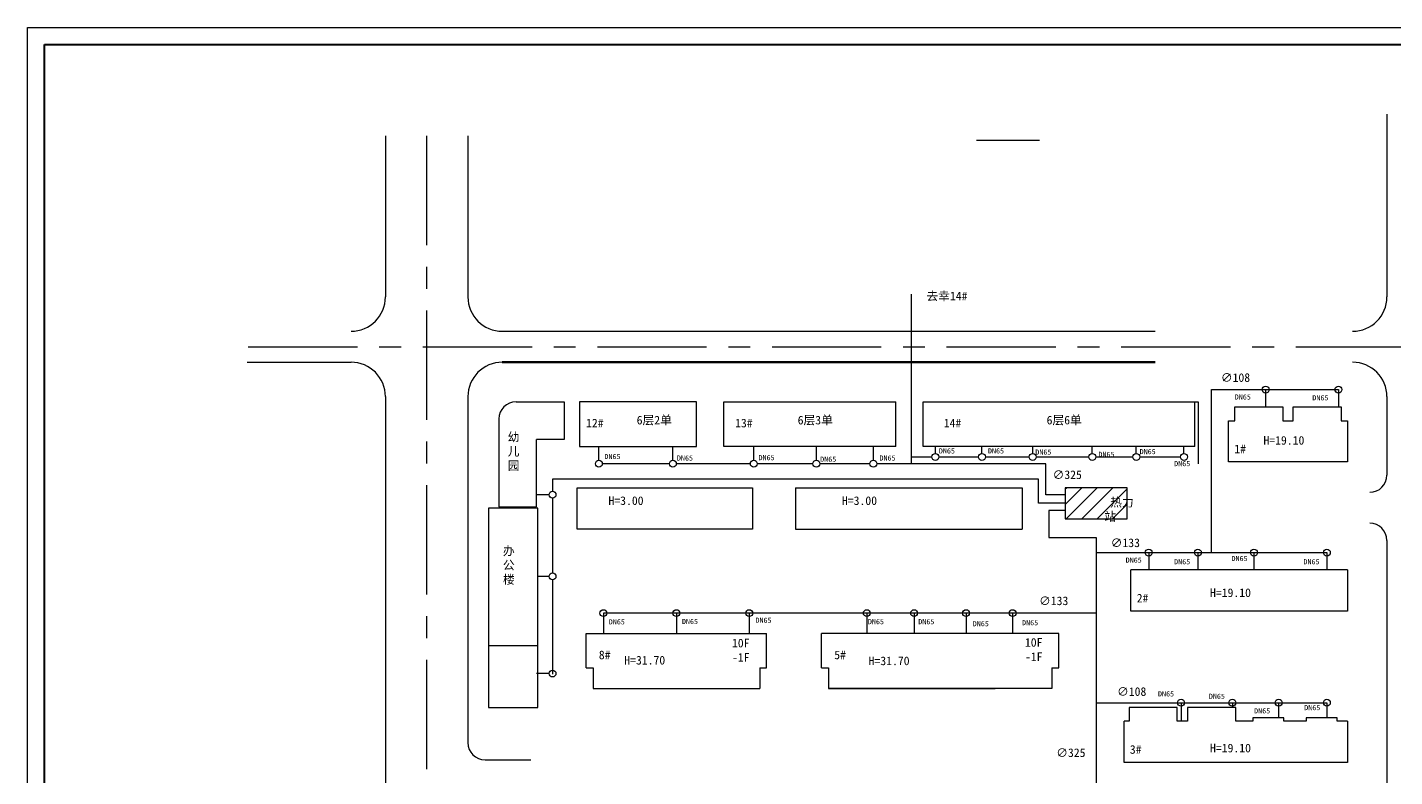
# Model space of a CAD drawing. Header units: millimetres. Extents: x 710 to 1840, y -171 to 1894.
# Drawn here: x 710.2 to 1108, y 497.4 to 715.3 of the extents above; entities that cross this region are included whole.
import ezdxf

# ---------------------------------------------------------------- set-up
doc = ezdxf.new("R2010")
doc.units = ezdxf.units.MM
doc.linetypes.add('CENTER', pattern=[50.8, 31.75, -6.35, 6.35, -6.35])
for name, color, linetype in [('围栏', 3, 'Continuous'), ('幸14', 1, 'Continuous'), ('幸20', 7, 'Continuous'), ('幼儿办公', 6, 'Continuous'), ('边长', 1, 'Continuous')]:
    doc.layers.add(name, color=color, linetype=linetype)
doc.layers.add('管道', color=7, linetype='Continuous', lineweight=50)

msp = doc.modelspace()

# ---------------------------------------------------------------- hatches: boundary and pattern name
at = {"layer": '围栏'}
h = msp.add_hatch(dxfattribs=at)
h.set_pattern_fill('ANSI31', color=5, style=0)
h.paths.add_polyline_path([(1030.17, 581.45), (1012.17, 581.45), (1012.17, 572.45), (1030.17, 572.45)])
h.paths.add_polyline_path([(1015.82, 579.04), (1027.59, 579.04), (1027.59, 574.48), (1015.82, 574.48)], flags=24)
h = msp.add_hatch(dxfattribs=at)
h.set_pattern_fill('ANSI31', color=5, style=0)
h.paths.add_polyline_path([(1030.17, 581.45), (1012.17, 581.45), (1012.17, 572.45), (1030.17, 572.45)])
h.paths.add_polyline_path([(1015.82, 579.04), (1027.59, 579.04), (1027.59, 574.48), (1015.82, 574.48)], flags=24)
h = msp.add_hatch(dxfattribs=at)
h.set_pattern_fill('ANSI31', color=5, style=0)
h.paths.add_polyline_path([(1030.17, 581.45), (1012.17, 581.45), (1012.17, 572.45), (1030.17, 572.45)])
h.paths.add_polyline_path([(1015.82, 579.04), (1027.59, 579.04), (1027.59, 574.48), (1015.82, 574.48)], flags=24)

# ---------------------------------------------------------------- linework, layer by layer
at = {"lineweight": 40}
for p, q in [((715.18, 290.35), (715.18, 710.35)), ((715.18, 710.35), (1309.18, 710.35)), ((715.18, 290.35), (715.18, 710.35)), ((715.18, 710.35), (1309.18, 710.35)), ((715.18, 290.35), (715.18, 710.35)), ((715.18, 710.35), (1309.18, 710.35))]:
    msp.add_line(p, q, dxfattribs=at)
for p, q in [((1105.77, 690.06), (1105.77, 636.95)), ((1105.77, 690.06), (1105.77, 636.95)), ((1105.77, 690.06), (1105.77, 636.95)), ((814.37, 683.8), (814.37, 636.95)), ((814.37, 683.8), (814.37, 636.95)), ((814.37, 683.8), (814.37, 636.95)), ((838.37, 683.8), (838.37, 636.95)), ((838.37, 683.8), (838.37, 636.95)), ((838.37, 683.8), (838.37, 636.95)), ((848.37, 626.95), (1038.32, 626.95)), ((848.37, 626.95), (1038.32, 626.95)), ((848.37, 626.95), (1038.32, 626.95)), ((774.13, 617.95), (804.37, 617.95)), ((774.13, 617.95), (804.37, 617.95)), ((774.13, 617.95), (804.37, 617.95)), ((814.37, 607.95), (814.37, 408.93)), ((814.37, 607.95), (814.37, 408.93)), ((814.37, 607.95), (814.37, 408.93)), ((838.37, 607.95), (838.37, 507.32)), ((838.37, 607.95), (838.37, 507.32)), ((838.37, 607.95), (838.37, 507.32)), ((1105.77, 607.95), (1105.77, 585.13)), ((1105.77, 607.95), (1105.77, 585.13)), ((1105.77, 607.95), (1105.77, 585.13)), ((870.17, 581.45), (921.17, 581.45)), ((870.17, 569.45), (870.17, 581.45)), ((870.17, 581.45), (921.17, 581.45)), ((870.17, 569.45), (870.17, 581.45)), ((870.17, 581.45), (921.17, 581.45)), ((870.17, 569.45), (870.17, 581.45)), ((921.17, 581.45), (921.17, 569.45)), ((921.17, 581.45), (921.17, 569.45)), ((921.17, 581.45), (921.17, 569.45)), ((933.67, 581.45), (933.67, 569.45)), ((933.67, 581.45), (999.67, 581.45)), ((933.67, 581.45), (933.67, 569.45)), ((933.67, 581.45), (999.67, 581.45)), ((933.67, 581.45), (933.67, 569.45)), ((933.67, 581.45), (999.67, 581.45)), ((999.67, 581.45), (999.67, 569.45)), ((999.67, 581.45), (999.67, 569.45)), ((999.67, 581.45), (999.67, 569.45)), ((1012.17, 581.45), (1012.17, 572.45)), ((1030.17, 581.45), (1012.17, 581.45)), ((1012.17, 581.45), (1012.17, 572.45)), ((1030.17, 581.45), (1012.17, 581.45)), ((1012.17, 581.45), (1012.17, 572.45)), ((1030.17, 581.45), (1012.17, 581.45)), ((1030.17, 572.45), (1030.17, 581.45)), ((1030.17, 572.45), (1030.17, 581.45)), ((1030.17, 572.45), (1030.17, 581.45)), ((1012.17, 574.86), (1012.17, 574.86)), ((1012.17, 574.86), (1012.17, 574.86)), ((1012.17, 574.86), (1012.17, 574.86)), ((921.17, 569.45), (870.17, 569.45)), ((921.17, 569.45), (870.17, 569.45)), ((921.17, 569.45), (870.17, 569.45)), ((933.67, 569.45), (999.67, 569.45)), ((933.67, 569.45), (999.67, 569.45)), ((933.67, 569.45), (999.67, 569.45)), ((1012.17, 572.45), (1030.17, 572.45)), ((1012.17, 572.45), (1030.17, 572.45)), ((1012.17, 572.45), (1030.17, 572.45)), ((1105.77, 566.13), (1105.77, 408.93)), ((1105.77, 566.13), (1105.77, 408.93)), ((1105.77, 566.13), (1105.77, 408.93)), ((843.37, 502.32), (856.68, 502.32)), ((843.37, 502.32), (856.68, 502.32)), ((843.37, 502.32), (856.68, 502.32))]:
    msp.add_line(p, q)
at = {"color": 3, "linetype": 'CENTER'}
msp.add_line((774.47, 622.45), (1182.37, 622.45), dxfattribs=at)
msp.add_line((774.47, 622.45), (1182.37, 622.45), dxfattribs=at)
msp.add_line((774.47, 622.45), (1182.37, 622.45), dxfattribs=at)
for centre, radius, start, end in [((804.37, 636.95), 10, 270, 0), ((804.37, 636.95), 10, 270, 0), ((804.37, 636.95), 10, 270, 0), ((848.37, 636.95), 10, 180, 270), ((848.37, 636.95), 10, 180, 270), ((848.37, 636.95), 10, 180, 270), ((1095.77, 636.95), 10, 270, 0), ((1095.77, 636.95), 10, 270, 0), ((1095.77, 636.95), 10, 270, 0), ((804.37, 607.95), 10, 0, 90), ((804.37, 607.95), 10, 0, 90), ((804.37, 607.95), 10, 0, 90), ((848.37, 607.95), 10, 90, 180), ((848.37, 607.95), 10, 90, 180), ((848.37, 607.95), 10, 90, 180), ((1095.77, 607.95), 10, 0, 90), ((1095.77, 607.95), 10, 0, 90), ((1095.77, 607.95), 10, 0, 90), ((1100.77, 585.13), 5, 270, 0), ((1100.77, 585.13), 5, 270, 0), ((1100.77, 585.13), 5, 270, 0), ((1100.77, 566.13), 5, 0, 90), ((1100.77, 566.13), 5, 0, 90), ((1100.77, 566.13), 5, 0, 90), ((843.37, 507.32), 5, 180, 270), ((843.37, 507.32), 5, 180, 270), ((843.37, 507.32), 5, 180, 270)]:
    msp.add_arc(centre, radius, start, end)
at = {"layer": '围栏', "linetype": 'CENTER'}
msp.add_line((826.37, 683.8), (826.37, 313.08), dxfattribs=at)
msp.add_line((826.37, 683.8), (826.37, 313.08), dxfattribs=at)
msp.add_line((826.37, 683.8), (826.37, 313.08), dxfattribs=at)
at = {"layer": '围栏'}
for p, q in [((1049.87, 606.45), (1050.87, 606.45)), ((1049.87, 606.45), (1050.87, 606.45)), ((1049.87, 606.45), (1050.87, 606.45)), ((1050.87, 606.45), (1050.87, 593.45)), ((1050.87, 606.45), (1050.87, 593.45)), ((1050.87, 606.45), (1050.87, 593.45)), ((1050.87, 593.45), (1050.87, 588.45)), ((1050.87, 593.45), (1050.87, 588.45)), ((1050.87, 593.45), (1050.87, 588.45)), ((897, 588.45), (877.47, 588.45)), ((897, 588.45), (877.47, 588.45)), ((897, 588.45), (877.47, 588.45))]:
    msp.add_line(p, q, dxfattribs=at)
at = {"layer": '幸14'}
for p, q in [((967.41, 588.45), (967.41, 637.8)), ((967.41, 588.45), (967.41, 637.8)), ((967.41, 588.45), (967.41, 637.8)), ((870.87, 606.45), (870.87, 593.45)), ((904.87, 606.45), (870.87, 606.45)), ((870.87, 606.45), (870.87, 593.45)), ((904.87, 606.45), (870.87, 606.45)), ((870.87, 606.45), (870.87, 593.45)), ((904.87, 606.45), (870.87, 606.45)), ((904.87, 593.45), (904.87, 606.45)), ((904.87, 593.45), (904.87, 606.45)), ((904.87, 593.45), (904.87, 606.45)), ((912.87, 593.45), (912.87, 606.45)), ((912.87, 606.45), (962.87, 606.45)), ((912.87, 593.45), (912.87, 606.45)), ((912.87, 606.45), (962.87, 606.45)), ((912.87, 593.45), (912.87, 606.45)), ((912.87, 606.45), (962.87, 606.45)), ((962.87, 593.45), (962.87, 606.45)), ((962.87, 593.45), (962.87, 606.45)), ((962.87, 593.45), (962.87, 606.45)), ((970.87, 593.45), (970.87, 606.45)), ((970.87, 606.45), (1049.87, 606.45)), ((970.87, 593.45), (970.87, 606.45)), ((970.87, 606.45), (1049.87, 606.45)), ((970.87, 593.45), (970.87, 606.45)), ((970.87, 606.45), (1049.87, 606.45)), ((1049.87, 593.45), (1049.87, 606.45)), ((1049.87, 593.45), (1049.87, 606.45)), ((1049.87, 593.45), (1049.87, 606.45)), ((870.87, 593.45), (904.87, 593.45)), ((870.87, 593.45), (904.87, 593.45)), ((870.87, 593.45), (904.87, 593.45)), ((876.47, 589.45), (876.47, 593.45)), ((876.47, 589.45), (876.47, 593.45)), ((876.47, 589.45), (876.47, 593.45)), ((898, 589.45), (898, 593.45)), ((898, 589.45), (898, 593.45)), ((898, 589.45), (898, 593.45)), ((962.87, 593.45), (912.87, 593.45)), ((962.87, 593.45), (912.87, 593.45)), ((962.87, 593.45), (912.87, 593.45)), ((921.55, 589.45), (921.55, 593.45)), ((921.55, 589.45), (921.55, 593.45)), ((921.55, 589.45), (921.55, 593.45)), ((939.76, 589.45), (939.76, 593.45)), ((939.76, 589.45), (939.76, 593.45)), ((939.76, 589.45), (939.76, 593.45)), ((956.36, 589.45), (956.36, 593.45)), ((956.36, 589.45), (956.36, 593.45)), ((956.36, 589.45), (956.36, 593.45)), ((1049.87, 593.45), (970.87, 593.45)), ((1049.87, 593.45), (970.87, 593.45)), ((1049.87, 593.45), (970.87, 593.45)), ((974.4, 591.42), (974.4, 593.45)), ((974.4, 591.42), (974.4, 593.45)), ((974.4, 591.42), (974.4, 593.45)), ((987.94, 591.42), (987.94, 593.45)), ((987.94, 591.42), (987.94, 593.45)), ((987.94, 591.42), (987.94, 593.45)), ((1002.7, 591.42), (1002.7, 593.45)), ((1002.7, 591.42), (1002.7, 593.45)), ((1002.7, 591.42), (1002.7, 593.45)), ((1020.04, 591.42), (1020.04, 593.45)), ((1020.04, 591.42), (1020.04, 593.45)), ((1020.04, 591.42), (1020.04, 593.45)), ((1032.84, 591.42), (1032.84, 593.45)), ((1032.84, 591.42), (1032.84, 593.45)), ((1032.84, 591.42), (1032.84, 593.45)), ((1046.7, 591.42), (1046.7, 593.45)), ((1046.7, 591.42), (1046.7, 593.45)), ((1046.7, 591.42), (1046.7, 593.45)), ((967.41, 590.42), (973.4, 590.42)), ((967.41, 590.42), (973.4, 590.42)), ((967.41, 590.42), (973.4, 590.42)), ((975.4, 590.42), (986.94, 590.42)), ((975.4, 590.42), (986.94, 590.42)), ((975.4, 590.42), (986.94, 590.42)), ((988.94, 590.42), (1001.7, 590.42)), ((988.94, 590.42), (1001.7, 590.42)), ((988.94, 590.42), (1001.7, 590.42)), ((1003.7, 590.42), (1019.04, 590.42)), ((1003.7, 590.42), (1019.04, 590.42)), ((1003.7, 590.42), (1019.04, 590.42)), ((1021.04, 590.42), (1031.84, 590.42)), ((1021.04, 590.42), (1031.84, 590.42)), ((1021.04, 590.42), (1031.84, 590.42)), ((1033.84, 590.42), (1045.7, 590.42)), ((1033.84, 590.42), (1045.7, 590.42)), ((1033.84, 590.42), (1045.7, 590.42)), ((897, 588.45), (877.47, 588.45)), ((897, 588.45), (877.47, 588.45)), ((897, 588.45), (877.47, 588.45)), ((920.55, 588.45), (899, 588.45)), ((920.55, 588.45), (899, 588.45)), ((920.55, 588.45), (899, 588.45)), ((938.76, 588.45), (922.55, 588.45)), ((938.76, 588.45), (922.55, 588.45)), ((938.76, 588.45), (922.55, 588.45)), ((955.36, 588.45), (940.76, 588.45)), ((955.36, 588.45), (940.76, 588.45)), ((955.36, 588.45), (940.76, 588.45)), ((1006.49, 588.45), (957.36, 588.45)), ((1006.49, 588.45), (957.36, 588.45)), ((1006.49, 588.45), (957.36, 588.45)), ((1006.49, 579.36), (1006.49, 588.45)), ((1006.49, 579.36), (1006.49, 588.45)), ((1006.49, 579.36), (1006.49, 588.45)), ((1012.17, 579.36), (1006.49, 579.36)), ((1012.17, 579.36), (1006.49, 579.36)), ((1012.17, 579.36), (1006.49, 579.36))]:
    msp.add_line(p, q, dxfattribs=at)
at = {"layer": '幸14', "color": 0}
msp.add_line((1060.8, 518.93), (1060.8, 517.55), dxfattribs=at)
msp.add_line((1060.8, 518.93), (1060.8, 517.55), dxfattribs=at)
msp.add_line((1060.8, 518.93), (1060.8, 517.55), dxfattribs=at)
for centre in [(1070.46, 609.99), (1070.46, 609.99), (1070.46, 609.99), (1091.67, 609.99), (1091.67, 609.99), (1091.67, 609.99), (1036.47, 562.59), (1036.47, 562.59), (1036.47, 562.59), (1050.77, 562.59), (1050.77, 562.59), (1050.77, 562.59), (1067.08, 562.59), (1067.08, 562.59), (1067.08, 562.59), (1088.29, 562.59), (1088.29, 562.59), (1088.29, 562.59), (877.8, 544.99), (877.8, 544.99), (877.8, 544.99), (899.02, 544.99), (899.02, 544.99), (899.02, 544.99), (920.23, 544.99), (920.23, 544.99), (920.23, 544.99), (954.43, 544.99), (954.43, 544.99), (954.43, 544.99), (968.2, 544.99), (968.2, 544.99), (968.2, 544.99), (983.3, 544.99), (983.3, 544.99), (983.3, 544.99), (996.86, 544.99), (996.86, 544.99), (996.86, 544.99), (1045.87, 518.93), (1045.87, 518.93), (1045.87, 518.93), (1060.8, 518.93), (1060.8, 518.93), (1060.8, 518.93), (1074.27, 518.93), (1074.27, 518.93), (1074.27, 518.93), (1088.29, 518.93), (1088.29, 518.93), (1088.29, 518.93)]:
    msp.add_circle(centre, 1, dxfattribs=at)
at = {"layer": '幸14'}
for centre in [(876.47, 588.45), (876.47, 588.45), (876.47, 588.45), (898, 588.45), (898, 588.45), (898, 588.45), (921.55, 588.45), (921.55, 588.45), (921.55, 588.45), (939.76, 588.45), (939.76, 588.45), (939.76, 588.45), (956.36, 588.45), (956.36, 588.45), (956.36, 588.45), (974.4, 590.42), (974.4, 590.42), (974.4, 590.42), (987.94, 590.42), (987.94, 590.42), (987.94, 590.42), (1002.7, 590.42), (1002.7, 590.42), (1002.7, 590.42), (1020.04, 590.42), (1020.04, 590.42), (1020.04, 590.42), (1032.84, 590.42), (1032.84, 590.42), (1032.84, 590.42), (1046.7, 590.42), (1046.7, 590.42), (1046.7, 590.42)]:
    msp.add_circle(centre, 1, dxfattribs=at)
at = {"layer": '幸20'}
for p, q in [((1054.73, 562.59), (1054.73, 609.99)), ((1054.73, 609.99), (1091.67, 609.99)), ((1054.73, 562.59), (1054.73, 609.99)), ((1054.73, 609.99), (1091.67, 609.99)), ((1054.73, 562.59), (1054.73, 609.99)), ((1054.73, 609.99), (1091.67, 609.99)), ((1061.47, 600.95), (1061.47, 604.95)), ((1061.47, 604.95), (1075.47, 604.95)), ((1061.47, 600.95), (1061.47, 604.95)), ((1061.47, 604.95), (1075.47, 604.95)), ((1061.47, 600.95), (1061.47, 604.95)), ((1061.47, 604.95), (1075.47, 604.95)), ((1075.47, 604.95), (1075.47, 600.95)), ((1075.47, 604.95), (1075.47, 600.95)), ((1075.47, 604.95), (1075.47, 600.95)), ((1078.47, 600.95), (1078.47, 604.95)), ((1078.47, 604.95), (1092.47, 604.95)), ((1078.47, 600.95), (1078.47, 604.95)), ((1078.47, 604.95), (1092.47, 604.95)), ((1078.47, 600.95), (1078.47, 604.95)), ((1078.47, 604.95), (1092.47, 604.95)), ((1092.47, 604.95), (1092.47, 600.95)), ((1092.47, 604.95), (1092.47, 600.95)), ((1092.47, 604.95), (1092.47, 600.95)), ((1059.67, 600.95), (1061.47, 600.95)), ((1059.67, 588.95), (1059.67, 600.95)), ((1059.67, 600.95), (1061.47, 600.95)), ((1059.67, 588.95), (1059.67, 600.95)), ((1059.67, 600.95), (1061.47, 600.95)), ((1059.67, 588.95), (1059.67, 600.95)), ((1075.47, 600.95), (1078.47, 600.95)), ((1075.47, 600.95), (1078.47, 600.95)), ((1075.47, 600.95), (1078.47, 600.95)), ((1092.47, 600.95), (1094.27, 600.95)), ((1092.47, 600.95), (1094.27, 600.95)), ((1092.47, 600.95), (1094.27, 600.95)), ((1094.27, 600.95), (1094.27, 588.95)), ((1094.27, 600.95), (1094.27, 588.95)), ((1094.27, 600.95), (1094.27, 588.95)), ((1094.27, 588.95), (1059.67, 588.95)), ((1094.27, 588.95), (1059.67, 588.95)), ((1094.27, 588.95), (1059.67, 588.95)), ((1012.17, 574.86), (1007.41, 574.86)), ((1007.41, 574.86), (1007.41, 566.94)), ((1012.17, 574.86), (1007.41, 574.86)), ((1007.41, 574.86), (1007.41, 566.94)), ((1012.17, 574.86), (1007.41, 574.86)), ((1007.41, 574.86), (1007.41, 566.94)), ((1007.41, 566.94), (1021.17, 566.94)), ((1007.41, 566.94), (1021.17, 566.94)), ((1007.41, 566.94), (1021.17, 566.94)), ((1021.17, 566.94), (1021.17, 349.93)), ((1021.17, 566.94), (1021.17, 349.93)), ((1021.17, 566.94), (1021.17, 349.93)), ((1021.17, 562.59), (1088.29, 562.59)), ((1021.17, 562.59), (1088.29, 562.59)), ((1021.17, 562.59), (1088.29, 562.59)), ((1094.27, 557.55), (1031.27, 557.55)), ((1031.27, 545.55), (1031.27, 557.55)), ((1094.27, 557.55), (1031.27, 557.55)), ((1031.27, 545.55), (1031.27, 557.55)), ((1094.27, 557.55), (1031.27, 557.55)), ((1031.27, 545.55), (1031.27, 557.55)), ((1094.27, 557.55), (1094.27, 545.55)), ((1094.27, 557.55), (1094.27, 545.55)), ((1094.27, 557.55), (1094.27, 545.55)), ((1094.27, 545.55), (1031.27, 545.55)), ((1094.27, 545.55), (1031.27, 545.55)), ((1094.27, 545.55), (1031.27, 545.55)), ((1021.17, 544.99), (877.8, 544.99)), ((1021.17, 544.99), (877.8, 544.99)), ((1021.17, 544.99), (877.8, 544.99)), ((872.77, 529.05), (872.77, 539.05)), ((872.77, 539.05), (925.27, 539.05)), ((872.77, 529.05), (872.77, 539.05)), ((872.77, 539.05), (925.27, 539.05)), ((872.77, 529.05), (872.77, 539.05)), ((872.77, 539.05), (925.27, 539.05)), ((925.27, 529.05), (925.27, 539.05)), ((925.27, 529.05), (925.27, 539.05)), ((925.27, 529.05), (925.27, 539.05)), ((941.27, 529.05), (941.27, 539.05)), ((1010.27, 539.05), (941.27, 539.05)), ((941.27, 529.05), (941.27, 539.05)), ((1010.27, 539.05), (941.27, 539.05)), ((941.27, 529.05), (941.27, 539.05)), ((1010.27, 539.05), (941.27, 539.05)), ((1010.27, 529.05), (1010.27, 539.05)), ((1010.27, 529.05), (1010.27, 539.05)), ((1010.27, 529.05), (1010.27, 539.05)), ((872.77, 529.05), (874.77, 529.05)), ((872.77, 529.05), (874.77, 529.05)), ((872.77, 529.05), (874.77, 529.05)), ((874.77, 529.05), (874.77, 523.05)), ((874.77, 529.05), (874.77, 523.05)), ((874.77, 529.05), (874.77, 523.05)), ((923.27, 529.05), (925.27, 529.05)), ((923.27, 529.05), (923.27, 523.05)), ((923.27, 529.05), (925.27, 529.05)), ((923.27, 529.05), (923.27, 523.05)), ((923.27, 529.05), (925.27, 529.05)), ((923.27, 529.05), (923.27, 523.05)), ((941.27, 529.05), (943.27, 529.05)), ((941.27, 529.05), (943.27, 529.05)), ((941.27, 529.05), (943.27, 529.05)), ((943.27, 529.05), (943.27, 523.05)), ((943.27, 529.05), (943.27, 523.05)), ((943.27, 529.05), (943.27, 523.05)), ((1008.27, 529.05), (1008.27, 523.05)), ((1008.27, 529.05), (1010.27, 529.05)), ((1008.27, 529.05), (1008.27, 523.05)), ((1008.27, 529.05), (1010.27, 529.05)), ((1008.27, 529.05), (1008.27, 523.05)), ((1008.27, 529.05), (1010.27, 529.05)), ((874.77, 523.05), (923.27, 523.05)), ((874.77, 523.05), (923.27, 523.05)), ((874.77, 523.05), (923.27, 523.05)), ((1008.27, 523.05), (943.27, 523.05)), ((943.27, 523.05), (991.77, 523.05)), ((1008.27, 523.05), (943.27, 523.05)), ((943.27, 523.05), (991.77, 523.05)), ((1008.27, 523.05), (943.27, 523.05)), ((943.27, 523.05), (991.77, 523.05)), ((1021.17, 518.93), (1088.29, 518.93)), ((1021.17, 518.93), (1088.29, 518.93)), ((1021.17, 518.93), (1088.29, 518.93)), ((1044.77, 517.55), (1030.77, 517.55)), ((1030.77, 517.55), (1030.77, 513.55)), ((1044.77, 517.55), (1030.77, 517.55)), ((1030.77, 517.55), (1030.77, 513.55)), ((1044.77, 517.55), (1030.77, 517.55)), ((1030.77, 517.55), (1030.77, 513.55)), ((1044.77, 513.55), (1044.77, 517.55)), ((1044.77, 513.55), (1044.77, 517.55)), ((1044.77, 513.55), (1044.77, 517.55)), ((1061.77, 517.55), (1047.77, 517.55)), ((1047.77, 517.55), (1047.77, 513.55)), ((1061.77, 517.55), (1047.77, 517.55)), ((1047.77, 517.55), (1047.77, 513.55)), ((1061.77, 517.55), (1047.77, 517.55)), ((1047.77, 517.55), (1047.77, 513.55)), ((1061.77, 513.55), (1061.77, 517.55)), ((1061.77, 513.55), (1061.77, 517.55)), ((1061.77, 513.55), (1061.77, 517.55)), ((1029.27, 501.55), (1029.27, 513.55)), ((1030.77, 513.55), (1029.27, 513.55)), ((1029.27, 501.55), (1029.27, 513.55)), ((1030.77, 513.55), (1029.27, 513.55)), ((1029.27, 501.55), (1029.27, 513.55)), ((1030.77, 513.55), (1029.27, 513.55)), ((1047.77, 513.55), (1044.77, 513.55)), ((1047.77, 513.55), (1044.77, 513.55)), ((1047.77, 513.55), (1044.77, 513.55)), ((1066.77, 513.55), (1061.77, 513.55)), ((1066.77, 513.55), (1061.77, 513.55)), ((1066.77, 513.55), (1061.77, 513.55)), ((1075.77, 514.55), (1066.77, 514.55)), ((1066.77, 514.55), (1066.77, 513.55)), ((1075.77, 514.55), (1066.77, 514.55)), ((1066.77, 514.55), (1066.77, 513.55)), ((1075.77, 514.55), (1066.77, 514.55)), ((1066.77, 514.55), (1066.77, 513.55)), ((1075.77, 513.55), (1075.77, 514.55)), ((1075.77, 513.55), (1075.77, 514.55)), ((1075.77, 513.55), (1075.77, 514.55)), ((1082.27, 513.55), (1075.77, 513.55)), ((1082.27, 513.55), (1075.77, 513.55)), ((1082.27, 513.55), (1075.77, 513.55)), ((1091.27, 514.55), (1082.27, 514.55)), ((1082.27, 514.55), (1082.27, 513.55)), ((1091.27, 514.55), (1082.27, 514.55)), ((1082.27, 514.55), (1082.27, 513.55)), ((1091.27, 514.55), (1082.27, 514.55)), ((1082.27, 514.55), (1082.27, 513.55)), ((1091.27, 513.55), (1091.27, 514.55)), ((1091.27, 513.55), (1091.27, 514.55)), ((1091.27, 513.55), (1091.27, 514.55)), ((1094.27, 513.55), (1091.27, 513.55)), ((1094.27, 513.55), (1091.27, 513.55)), ((1094.27, 513.55), (1091.27, 513.55)), ((1094.27, 513.55), (1094.27, 501.55)), ((1094.27, 513.55), (1094.27, 501.55)), ((1094.27, 513.55), (1094.27, 501.55)), ((1094.27, 501.55), (1029.27, 501.55)), ((1094.27, 501.55), (1029.27, 501.55)), ((1094.27, 501.55), (1029.27, 501.55))]:
    msp.add_line(p, q, dxfattribs=at)
at = {"layer": '幸20', "color": 0}
for p, q in [((1070.46, 609.99), (1070.46, 604.95)), ((1070.46, 609.99), (1070.46, 604.95)), ((1070.46, 609.99), (1070.46, 604.95)), ((1091.67, 609.99), (1091.67, 604.95)), ((1091.67, 609.99), (1091.67, 604.95)), ((1091.67, 609.99), (1091.67, 604.95)), ((1036.47, 562.59), (1036.47, 557.55)), ((1036.47, 562.59), (1036.47, 557.55)), ((1036.47, 562.59), (1036.47, 557.55)), ((1050.77, 562.59), (1050.77, 557.55)), ((1050.77, 562.59), (1050.77, 557.55)), ((1050.77, 562.59), (1050.77, 557.55)), ((1067.08, 562.59), (1067.08, 557.55)), ((1067.08, 562.59), (1067.08, 557.55)), ((1067.08, 562.59), (1067.08, 557.55)), ((1088.29, 562.59), (1088.29, 557.55)), ((1088.29, 562.59), (1088.29, 557.55)), ((1088.29, 562.59), (1088.29, 557.55)), ((877.8, 544.99), (877.8, 539.05)), ((877.8, 544.99), (877.8, 539.05)), ((877.8, 544.99), (877.8, 539.05)), ((899.02, 544.99), (899.02, 539.05)), ((899.02, 544.99), (899.02, 539.05)), ((899.02, 544.99), (899.02, 539.05)), ((920.23, 544.99), (920.23, 539.05)), ((920.23, 544.99), (920.23, 539.05)), ((920.23, 544.99), (920.23, 539.05)), ((954.43, 544.99), (954.43, 539.05)), ((954.43, 544.99), (954.43, 539.05)), ((954.43, 544.99), (954.43, 539.05)), ((968.2, 544.99), (968.2, 539.05)), ((968.2, 544.99), (968.2, 539.05)), ((968.2, 544.99), (968.2, 539.05)), ((983.3, 544.99), (983.3, 539.05)), ((983.3, 544.99), (983.3, 539.05)), ((983.3, 544.99), (983.3, 539.05)), ((996.86, 544.99), (996.86, 539.05)), ((996.86, 544.99), (996.86, 539.05)), ((996.86, 544.99), (996.86, 539.05)), ((1045.87, 518.93), (1045.87, 513.55)), ((1045.87, 518.93), (1045.87, 513.55)), ((1045.87, 518.93), (1045.87, 513.55)), ((1074.27, 518.93), (1074.27, 514.55)), ((1074.27, 518.93), (1074.27, 514.55)), ((1074.27, 518.93), (1074.27, 514.55)), ((1088.29, 518.93), (1088.29, 514.55)), ((1088.29, 518.93), (1088.29, 514.55)), ((1088.29, 518.93), (1088.29, 514.55))]:
    msp.add_line(p, q, dxfattribs=at)
at = {"layer": '幼儿办公'}
for p, q in [((852.37, 606.45), (866.37, 606.45)), ((852.37, 606.45), (866.37, 606.45)), ((852.37, 606.45), (866.37, 606.45)), ((866.37, 606.45), (866.37, 595.45)), ((866.37, 606.45), (866.37, 595.45)), ((866.37, 606.45), (866.37, 595.45)), ((847.37, 601.45), (847.37, 575.95)), ((847.37, 601.45), (847.37, 575.95)), ((847.37, 601.45), (847.37, 575.95)), ((858.37, 575.95), (858.37, 595.45)), ((866.37, 595.45), (858.37, 595.45)), ((858.37, 575.95), (858.37, 595.45)), ((866.37, 595.45), (858.37, 595.45)), ((858.37, 575.95), (858.37, 595.45)), ((866.37, 595.45), (858.37, 595.45)), ((1004.41, 583.91), (863, 583.91)), ((863, 583.91), (863, 580.44)), ((1004.41, 583.91), (863, 583.91)), ((863, 583.91), (863, 580.44)), ((1004.41, 583.91), (863, 583.91)), ((863, 583.91), (863, 580.44)), ((1004.41, 576.95), (1004.41, 583.91)), ((1004.41, 576.95), (1004.41, 583.91)), ((1004.41, 576.95), (1004.41, 583.91)), ((862, 579.44), (858.37, 579.44)), ((862, 579.44), (858.37, 579.44)), ((862, 579.44), (858.37, 579.44)), ((863, 578.44), (863, 556.68)), ((863, 578.44), (863, 556.68)), ((863, 578.44), (863, 556.68)), ((1012.17, 576.95), (1004.41, 576.95)), ((1012.17, 576.95), (1004.41, 576.95)), ((1012.17, 576.95), (1004.41, 576.95)), ((847.37, 575.54), (844.37, 575.54)), ((844.37, 575.54), (844.37, 535.54)), ((847.37, 575.54), (844.37, 575.54)), ((844.37, 575.54), (844.37, 535.54)), ((847.37, 575.54), (844.37, 575.54)), ((844.37, 575.54), (844.37, 535.54)), ((847.37, 575.95), (858.37, 575.95)), ((847.37, 575.95), (858.37, 575.95)), ((847.37, 575.95), (858.37, 575.95)), ((858.67, 575.54), (847.37, 575.54)), ((858.67, 575.54), (847.37, 575.54)), ((858.67, 575.54), (847.37, 575.54)), ((858.67, 535.54), (858.67, 575.54)), ((858.67, 535.54), (858.67, 575.54)), ((858.67, 535.54), (858.67, 575.54)), ((862, 555.68), (858.67, 555.68)), ((862, 555.68), (858.67, 555.68)), ((862, 555.68), (858.67, 555.68)), ((863, 554.68), (863, 527.28)), ((863, 554.68), (863, 527.28)), ((863, 554.68), (863, 527.28)), ((844.37, 535.54), (858.67, 535.54)), ((844.37, 535.54), (844.37, 517.54)), ((844.37, 535.54), (858.67, 535.54)), ((844.37, 535.54), (844.37, 517.54)), ((844.37, 535.54), (858.67, 535.54)), ((844.37, 535.54), (844.37, 517.54)), ((858.67, 517.54), (858.67, 535.54)), ((858.67, 517.54), (858.67, 535.54)), ((858.67, 517.54), (858.67, 535.54)), ((862, 527.42), (858.37, 527.42)), ((862, 527.42), (858.37, 527.42)), ((862, 527.42), (858.37, 527.42)), ((844.37, 517.54), (858.67, 517.54)), ((844.37, 517.54), (858.67, 517.54)), ((844.37, 517.54), (858.67, 517.54))]:
    msp.add_line(p, q, dxfattribs=at)
for centre in [(863, 579.44), (863, 579.44), (863, 579.44), (863, 555.68), (863, 555.68), (863, 555.68), (863, 527.42), (863, 527.42), (863, 527.42)]:
    msp.add_circle(centre, 1, dxfattribs=at)
msp.add_arc((852.37, 601.45), 5, 90, 180, dxfattribs=at)
msp.add_arc((852.37, 601.45), 5, 90, 180, dxfattribs=at)
msp.add_arc((852.37, 601.45), 5, 90, 180, dxfattribs=at)
at = {"layer": '管道', "color": 0}
msp.add_line((848.37, 617.95), (1038.32, 617.95), dxfattribs=at)
msp.add_line((848.37, 617.95), (1038.32, 617.95), dxfattribs=at)
msp.add_line((848.37, 617.95), (1038.32, 617.95), dxfattribs=at)
at = {"layer": '边长'}
for p, q in [((710.18, 715.35), (1314.18, 715.35)), ((710.18, 285.35), (710.18, 715.35)), ((710.18, 715.35), (1314.18, 715.35)), ((710.18, 285.35), (710.18, 715.35)), ((710.18, 715.35), (1314.18, 715.35)), ((710.18, 285.35), (710.18, 715.35))]:
    msp.add_line(p, q, dxfattribs=at)
at = {"layer": '边长', "color": 2}
msp.add_line((1004.71, 682.44), (986.31, 682.44), dxfattribs=at)
msp.add_line((1004.71, 682.44), (986.31, 682.44), dxfattribs=at)
msp.add_line((1004.71, 682.44), (986.31, 682.44), dxfattribs=at)

# ---------------------------------------------------------------- texts
at = {"char_height": 2.5, "attachment_point": 1}
for insert in [(879.27, 578.95), (879.27, 578.95), (879.27, 578.95), (947.21, 578.95), (947.21, 578.95), (947.21, 578.95)]:
    msp.add_mtext_dynamic_manual_height_columns('H=3.00', width=27.8246, gutter_width=12.5, heights=[0], dxfattribs=dict(at, insert=insert))
note = msp.add_mtext_dynamic_manual_height_columns(' {\\fSimSun|b0|i0|c134|p2;热力}', width=9.2923, gutter_width=0.875, heights=[2.33, 0], dxfattribs=dict(insert=(1013.39, 578.47), char_height=2.5, attachment_point=1))
for column, words in zip(note.columns.linked_columns, ['{\\fSimSun|b0|i0|c134|p2;站}']):
    column.text = words
note = msp.add_mtext_dynamic_manual_height_columns(' {\\fSimSun|b0|i0|c134|p2;热力}', width=9.2923, gutter_width=0.875, heights=[2.33, 0], dxfattribs=dict(insert=(1013.39, 578.47), char_height=2.5, attachment_point=1))
for column, words in zip(note.columns.linked_columns, ['{\\fSimSun|b0|i0|c134|p2;站}']):
    column.text = words
note = msp.add_mtext_dynamic_manual_height_columns(' {\\fSimSun|b0|i0|c134|p2;热力}', width=9.2923, gutter_width=0.875, heights=[2.33, 0], dxfattribs=dict(insert=(1013.39, 578.47), char_height=2.5, attachment_point=1))
for column, words in zip(note.columns.linked_columns, ['{\\fSimSun|b0|i0|c134|p2;站}']):
    column.text = words
at = {"layer": '幸14', "insert": (971.8, 638.46), "char_height": 2.5, "attachment_point": 1}
msp.add_mtext_dynamic_manual_height_columns('{\\fSimSun|b0|i0|c134|p2;去幸14#}', width=13.4754, gutter_width=12.5, heights=[0], dxfattribs=at)
msp.add_mtext_dynamic_manual_height_columns('{\\fSimSun|b0|i0|c134|p2;去幸14#}', width=13.4754, gutter_width=12.5, heights=[0], dxfattribs=at)
msp.add_mtext_dynamic_manual_height_columns('{\\fSimSun|b0|i0|c134|p2;去幸14#}', width=13.4754, gutter_width=12.5, heights=[0], dxfattribs=at)
at = {"layer": '幸14', "attachment_point": 1}
for s, insert, char_height, width in [('12#', (872.74, 601.52), 2.5, 8.241), ('12#', (872.74, 601.52), 2.5, 8.241), ('12#', (872.74, 601.52), 2.5, 8.241), ('6{\\fSimSun|b0|i0|c134|p54;层}2{\\fSimSun|b0|i0|c134|p54;单}', (887.48, 602.38), 2.5, 26.0241), ('6{\\fSimSun|b0|i0|c134|p54;层}2{\\fSimSun|b0|i0|c134|p54;单}', (887.48, 602.38), 2.5, 26.0241), ('6{\\fSimSun|b0|i0|c134|p54;层}2{\\fSimSun|b0|i0|c134|p54;单}', (887.48, 602.38), 2.5, 26.0241), ('13#', (916.11, 601.52), 2.5, 8.241), ('13#', (916.11, 601.52), 2.5, 8.241), ('13#', (916.11, 601.52), 2.5, 8.241), ('6{\\fSimSun|b0|i0|c134|p54;层}3{\\fSimSun|b0|i0|c134|p54;单}', (934.33, 602.38), 2.5, 26.0241), ('6{\\fSimSun|b0|i0|c134|p54;层}3{\\fSimSun|b0|i0|c134|p54;单}', (934.33, 602.38), 2.5, 26.0241), ('6{\\fSimSun|b0|i0|c134|p54;层}3{\\fSimSun|b0|i0|c134|p54;单}', (934.33, 602.38), 2.5, 26.0241), ('14#', (976.83, 601.52), 2.5, 8.241), ('14#', (976.83, 601.52), 2.5, 8.241), ('14#', (976.83, 601.52), 2.5, 8.241), ('6{\\fSimSun|b0|i0|c134|p54;层}6{\\fSimSun|b0|i0|c134|p54;单}', (1006.76, 602.38), 2.5, 26.0241), ('6{\\fSimSun|b0|i0|c134|p54;层}6{\\fSimSun|b0|i0|c134|p54;单}', (1006.76, 602.38), 2.5, 26.0241), ('6{\\fSimSun|b0|i0|c134|p54;层}6{\\fSimSun|b0|i0|c134|p54;单}', (1006.76, 602.38), 2.5, 26.0241), ('DN65', (975.4, 592.92), 1.5, 8.241), ('DN65', (989.68, 592.92), 1.5, 8.241), ('DN65', (878.08, 591.3), 1.5, 8.241), ('DN65', (899.18, 590.85), 1.5, 8.241), ('DN65', (922.93, 590.96), 1.5, 8.241), ('DN65', (940.87, 590.51), 1.5, 8.241), ('DN65', (958.12, 590.85), 1.5, 8.241), ('DN65', (1003.46, 592.58), 1.5, 8.241), ('DN65', (1021.81, 591.92), 1.5, 8.241), ('DN65', (1033.81, 592.72), 1.5, 8.241), ('DN65', (1043.87, 589.23), 1.5, 8.241)]:
    msp.add_mtext(s, dxfattribs=dict(at, insert=insert, char_height=char_height, width=width))
at = {"layer": '幸20', "attachment_point": 1}
for s, insert, char_height, width in [('∅108', (1057.46, 614.75), 2.5, 8.75), ('DN65', (1061.49, 608.6), 1.5, 8.241), ('DN65', (1084.06, 608.37), 1.5, 8.241), ('∅133', (1025.41, 566.7), 2.5, 8.75), ('DN65', (1029.74, 561.16), 1.5, 8.241), ('DN65', (1060.55, 561.63), 1.5, 8.241), ('DN65', (1043.85, 560.69), 1.5, 8.241), ('DN65', (1081.48, 560.69), 1.5, 8.241), ('∅133', (1004.56, 549.82), 2.5, 8.75), ('DN65', (879.35, 543.21), 1.5, 8.241), ('DN65', (900.64, 543.32), 1.5, 8.241), ('DN65', (922.04, 543.67), 1.5, 8.241), ('DN65', (954.75, 543.26), 1.5, 8.241), ('DN65', (969.41, 543.26), 1.5, 8.241), ('DN65', (985.26, 542.66), 1.5, 8.241), ('DN65', (999.61, 542.96), 1.5, 8.241), ('∅108', (1027.26, 523.43), 2.5, 8.75), ('DN65', (1039.15, 522.26), 1.5, 8.241), ('DN65', (1053.96, 521.56), 1.5, 8.241), ('DN65', (1067.13, 517.33), 1.5, 8.241), ('DN65', (1081.71, 518.27), 1.5, 8.241), ('∅325', (1009.56, 505.65), 2.5, 8.75)]:
    msp.add_mtext(s, dxfattribs=dict(at, insert=insert, char_height=char_height, width=width))
at = {"layer": '幸20', "char_height": 2.5, "attachment_point": 1}
for s, width, insert in [(' 1#', 10.1736, (1059.67, 593.99)), (' 1#', 10.1736, (1059.67, 593.99)), (' 1#', 10.1736, (1059.67, 593.99)), ('H=19.10', 27.8246, (1069.84, 596.49)), ('H=19.10', 27.8246, (1069.84, 596.49)), ('H=19.10', 27.8246, (1069.84, 596.49)), (' 2#', 10.1736, (1031.27, 550.59)), (' 2#', 10.1736, (1031.27, 550.59)), (' 2#', 10.1736, (1031.27, 550.59)), ('H=19.10', 27.8246, (1054.3, 552.17)), ('H=19.10', 27.8246, (1054.3, 552.17)), ('H=19.10', 27.8246, (1054.3, 552.17)), (' 10F\\P -1F', 10.1736, (913.5, 537.53)), (' 10F\\P -1F', 10.1736, (913.5, 537.53)), (' 10F\\P -1F', 10.1736, (913.5, 537.53)), (' 10F\\P -1F', 10.1736, (998.74, 537.72)), (' 10F\\P -1F', 10.1736, (998.74, 537.72)), (' 10F\\P -1F', 10.1736, (998.74, 537.72)), (' 8#', 10.1736, (874.77, 534.09)), (' 8#', 10.1736, (874.77, 534.09)), (' 8#', 10.1736, (874.77, 534.09)), (' 5#', 10.1736, (943.27, 534.09)), (' 5#', 10.1736, (943.27, 534.09)), (' 5#', 10.1736, (943.27, 534.09)), ('H=31.70', 27.8246, (883.87, 532.55)), ('H=31.70', 27.8246, (883.87, 532.55)), ('H=31.70', 27.8246, (883.87, 532.55)), ('H=31.70', 27.8246, (954.97, 532.36)), ('H=31.70', 27.8246, (954.97, 532.36)), ('H=31.70', 27.8246, (954.97, 532.36)), (' 3#', 10.1736, (1029.27, 506.59)), (' 3#', 10.1736, (1029.27, 506.59)), (' 3#', 10.1736, (1029.27, 506.59)), ('H=19.10', 27.8246, (1054.3, 507)), ('H=19.10', 27.8246, (1054.3, 507)), ('H=19.10', 27.8246, (1054.3, 507))]:
    msp.add_mtext_dynamic_manual_height_columns(s, width=width, gutter_width=12.5, heights=[0], dxfattribs=dict(at, insert=insert))
at = {"layer": '幼儿办公', "char_height": 2.5, "attachment_point": 1}
for s, width, insert in [('{\\fSimSun|b0|i0|c134|p2;幼儿园}', 1.5456, (849.95, 597.45)), ('{\\fSimSun|b0|i0|c134|p2;幼儿园}', 1.5456, (849.95, 597.45)), ('{\\fSimSun|b0|i0|c134|p2;幼儿园}', 1.5456, (849.95, 597.45)), ('{\\fSimSun|b0|i0|c134|p2;办公楼}', 5.3238, (848.57, 564.34)), ('{\\fSimSun|b0|i0|c134|p2;办公楼}', 5.3238, (848.57, 564.34)), ('{\\fSimSun|b0|i0|c134|p2;办公楼}', 5.3238, (848.57, 564.34))]:
    msp.add_mtext_dynamic_manual_height_columns(s, width=width, gutter_width=12.5, heights=[0], dxfattribs=dict(at, insert=insert))
at = {"layer": '边长', "insert": (1008.51, 586.49), "char_height": 2.5, "width": 8.75, "attachment_point": 1}
msp.add_mtext('∅325', dxfattribs=at)

doc.saveas('drawing.dxf')
